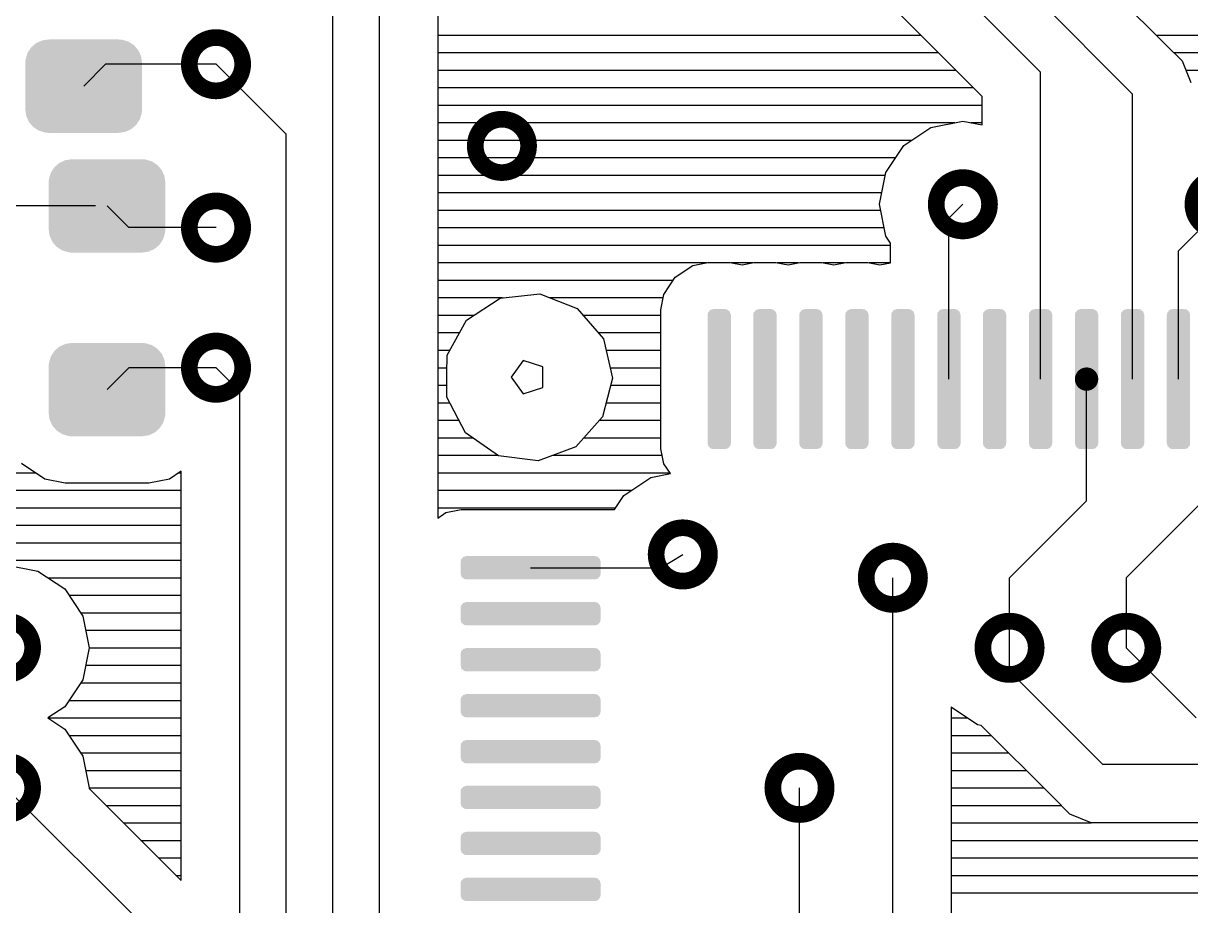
# Model space of a CAD drawing. Extents: x 295 to 953, y 10 to 290.
# Drawn here: x 601.18 to 626.58, y 214.76 to 233.96 of the extents above; entities that cross this region are included whole.
import ezdxf

# ---------------------------------------------------------------- set-up
doc = ezdxf.new("R2010")
doc.units = 0
doc.header["$LTSCALE"] = 5
doc.header["$MEASUREMENT"] = 0
doc.layers.get('0').update_dxf_attribs({"linetype": 'CONTINUOUS', "lineweight": 25})
doc.layers.add('130409_DV-DPH-A6_TOP', color=5, linetype='CONTINUOUS')

msp = doc.modelspace()

# ---------------------------------------------------------------- linework, layer by layer
for points, const_width in [([(604.789, 233.068, 1), (605.95, 233.068, 1)], 0.363), ([(611.012, 231.29, 1), (612.173, 231.29, 1)], 0.363), ([(621.045, 230.02, 1), (622.206, 230.02, 1)], 0.363), ([(626.633, 230.02, 1), (627.794, 230.02, 1)], 0.363), ([(604.789, 229.512, 1), (605.95, 229.512, 1)], 0.363), ([(604.789, 226.464, 1), (605.95, 226.464, 1)], 0.363), ([(624.191, 226.215, 1), (624.445, 226.215, 1)], 0.254), ([(614.949, 222.4, 1), (616.11, 222.4, 1)], 0.363), ([(619.521, 221.892, 1), (620.682, 221.892, 1)], 0.363), ([(600.217, 220.368, 1), (601.378, 220.368, 1)], 0.363), ([(622.061, 220.368, 1), (623.222, 220.368, 1)], 0.363), ([(624.601, 220.368, 1), (625.762, 220.368, 1)], 0.363), ([(600.217, 217.32, 1), (601.378, 217.32, 1)], 0.363), ([(617.489, 217.32, 1), (618.65, 217.32, 1)], 0.363)]:
    msp.add_lwpolyline(points, format="xyb", close=True, dxfattribs=dict(const_width=const_width))
for points in [[(601.399, 233.48), (601.455, 233.527), (603.587, 233.48), (603.514, 233.527)], [(601.455, 233.527), (601.524, 233.558), (603.514, 233.527), (603.467, 233.558)], [(601.524, 233.558), (601.585, 233.586), (603.467, 233.558), (603.376, 233.586)], [(601.585, 233.586), (601.684, 233.6), (603.376, 233.586), (603.33, 233.6)], [(601.684, 233.6), (601.727, 233.606), (603.33, 233.6), (603.251, 233.606)], [(601.245, 233.24), (601.267, 233.314), (603.739, 233.24), (603.706, 233.314)], [(601.267, 233.314), (601.304, 233.371), (603.706, 233.314), (603.68, 233.371)], [(601.304, 233.371), (601.346, 233.434), (603.68, 233.371), (603.626, 233.434)], [(601.346, 233.434), (601.399, 233.48), (603.626, 233.434), (603.587, 233.48)], [(601.219, 233.098), (601.225, 233.177), (603.759, 233.098), (603.748, 233.177)], [(601.219, 232.082), (601.219, 233.098), (603.759, 232.082), (603.759, 233.098)], [(601.225, 233.177), (601.245, 233.24), (603.748, 233.177), (603.739, 233.24)], [(601.23, 232.004), (601.219, 232.082), (603.753, 232.004), (603.759, 232.082)], [(601.239, 231.941), (601.23, 232.004), (603.734, 231.941), (603.753, 232.004)], [(601.273, 231.867), (601.239, 231.941), (603.711, 231.867), (603.734, 231.941)], [(601.298, 231.81), (601.273, 231.867), (603.674, 231.81), (603.711, 231.867)], [(601.352, 231.747), (601.298, 231.81), (603.633, 231.747), (603.674, 231.81)], [(601.392, 231.701), (601.352, 231.747), (603.579, 231.701), (603.633, 231.747)], [(601.464, 231.654), (601.392, 231.701), (603.524, 231.654), (603.579, 231.701)], [(601.512, 231.623), (601.464, 231.654), (603.455, 231.623), (603.524, 231.654)], [(601.603, 231.595), (601.512, 231.623), (603.393, 231.595), (603.455, 231.623)], [(601.649, 231.581), (601.603, 231.595), (603.294, 231.581), (603.393, 231.595)], [(601.727, 231.574), (601.649, 231.581), (603.251, 231.574), (603.294, 231.581)], [(602.032, 230.952), (602.093, 230.98), (603.975, 230.952), (603.884, 230.98)], [(602.093, 230.98), (602.192, 230.994), (603.884, 230.98), (603.838, 230.994)], [(602.192, 230.994), (602.235, 231), (603.838, 230.994), (603.759, 231)], [(601.753, 230.634), (601.775, 230.708), (604.247, 230.634), (604.214, 230.708)], [(601.775, 230.708), (601.812, 230.765), (604.214, 230.708), (604.188, 230.765)], [(601.812, 230.765), (601.854, 230.828), (604.188, 230.765), (604.134, 230.828)], [(601.854, 230.828), (601.907, 230.874), (604.134, 230.828), (604.095, 230.874)], [(601.907, 230.874), (601.963, 230.921), (604.095, 230.874), (604.022, 230.921)], [(601.963, 230.921), (602.032, 230.952), (604.022, 230.921), (603.975, 230.952)], [(601.727, 230.492), (601.733, 230.571), (604.267, 230.492), (604.256, 230.571)], [(601.727, 229.476), (601.727, 230.492), (604.267, 229.476), (604.267, 230.492)], [(601.733, 230.571), (601.753, 230.634), (604.256, 230.571), (604.247, 230.634)], [(601.738, 229.398), (601.727, 229.476), (604.261, 229.398), (604.267, 229.476)], [(601.747, 229.335), (601.738, 229.398), (604.242, 229.335), (604.261, 229.398)], [(601.781, 229.261), (601.747, 229.335), (604.219, 229.261), (604.242, 229.335)], [(601.806, 229.204), (601.781, 229.261), (604.182, 229.204), (604.219, 229.261)], [(601.86, 229.141), (601.806, 229.204), (604.141, 229.141), (604.182, 229.204)], [(601.9, 229.095), (601.86, 229.141), (604.087, 229.095), (604.141, 229.141)], [(601.972, 229.048), (601.9, 229.095), (604.032, 229.048), (604.087, 229.095)], [(602.02, 229.017), (601.972, 229.048), (603.963, 229.017), (604.032, 229.048)], [(602.111, 228.989), (602.02, 229.017), (603.901, 228.989), (603.963, 229.017)], [(602.157, 228.975), (602.111, 228.989), (603.802, 228.975), (603.901, 228.989)], [(602.235, 228.968), (602.157, 228.975), (603.759, 228.968), (603.802, 228.975)], [(616.068, 227.612), (616.08, 227.666), (616.576, 227.612), (616.56, 227.666)], [(616.08, 227.666), (616.093, 227.68), (616.56, 227.666), (616.556, 227.68)], [(616.093, 227.68), (616.127, 227.719), (616.556, 227.68), (616.512, 227.719)], [(616.127, 227.719), (616.154, 227.727), (616.512, 227.719), (616.503, 227.727)], [(616.154, 227.727), (616.195, 227.739), (616.503, 227.727), (616.449, 227.739)], [(617.064, 227.612), (617.076, 227.666), (617.572, 227.612), (617.556, 227.666)], [(617.076, 227.666), (617.088, 227.68), (617.556, 227.666), (617.552, 227.68)], [(617.088, 227.68), (617.122, 227.719), (617.552, 227.68), (617.507, 227.719)], [(617.122, 227.719), (617.15, 227.727), (617.507, 227.719), (617.498, 227.727)], [(617.15, 227.727), (617.191, 227.739), (617.498, 227.727), (617.445, 227.739)], [(618.064, 227.612), (618.076, 227.666), (618.572, 227.612), (618.557, 227.666)], [(618.076, 227.666), (618.089, 227.68), (618.557, 227.666), (618.553, 227.68)], [(618.089, 227.68), (618.123, 227.719), (618.553, 227.68), (618.508, 227.719)], [(618.123, 227.719), (618.151, 227.727), (618.508, 227.719), (618.499, 227.727)], [(618.151, 227.727), (618.191, 227.739), (618.499, 227.727), (618.445, 227.739)], [(619.065, 227.612), (619.077, 227.666), (619.573, 227.612), (619.558, 227.666)], [(619.077, 227.666), (619.09, 227.68), (619.558, 227.666), (619.553, 227.68)], [(619.09, 227.68), (619.124, 227.719), (619.553, 227.68), (619.509, 227.719)], [(619.124, 227.719), (619.152, 227.727), (619.509, 227.719), (619.5, 227.727)], [(619.152, 227.727), (619.192, 227.739), (619.5, 227.727), (619.446, 227.739)], [(620.066, 227.612), (620.078, 227.666), (620.574, 227.612), (620.558, 227.666)], [(620.078, 227.666), (620.091, 227.68), (620.558, 227.666), (620.554, 227.68)], [(620.091, 227.68), (620.125, 227.719), (620.554, 227.68), (620.51, 227.719)], [(620.125, 227.719), (620.152, 227.727), (620.51, 227.719), (620.501, 227.727)], [(620.152, 227.727), (620.193, 227.739), (620.501, 227.727), (620.447, 227.739)], [(621.067, 227.612), (621.079, 227.666), (621.575, 227.612), (621.559, 227.666)], [(621.079, 227.666), (621.091, 227.68), (621.559, 227.666), (621.555, 227.68)], [(621.091, 227.68), (621.125, 227.719), (621.555, 227.68), (621.511, 227.719)], [(621.125, 227.719), (621.153, 227.727), (621.511, 227.719), (621.501, 227.727)], [(621.153, 227.727), (621.194, 227.739), (621.501, 227.727), (621.448, 227.739)], [(622.062, 227.612), (622.074, 227.666), (622.57, 227.612), (622.555, 227.666)], [(622.074, 227.666), (622.087, 227.68), (622.555, 227.666), (622.551, 227.68)], [(622.087, 227.68), (622.121, 227.719), (622.551, 227.68), (622.506, 227.719)], [(622.121, 227.719), (622.149, 227.727), (622.506, 227.719), (622.497, 227.727)], [(622.149, 227.727), (622.189, 227.739), (622.497, 227.727), (622.443, 227.739)], [(623.063, 227.612), (623.075, 227.666), (623.571, 227.612), (623.556, 227.666)], [(623.075, 227.666), (623.088, 227.68), (623.556, 227.666), (623.551, 227.68)], [(623.088, 227.68), (623.122, 227.719), (623.551, 227.68), (623.507, 227.719)], [(623.122, 227.719), (623.15, 227.727), (623.507, 227.719), (623.498, 227.727)], [(623.15, 227.727), (623.19, 227.739), (623.498, 227.727), (623.444, 227.739)], [(624.064, 227.612), (624.076, 227.666), (624.572, 227.612), (624.556, 227.666)], [(624.076, 227.666), (624.089, 227.68), (624.556, 227.666), (624.552, 227.68)], [(624.089, 227.68), (624.123, 227.719), (624.552, 227.68), (624.508, 227.719)], [(624.123, 227.719), (624.15, 227.727), (624.508, 227.719), (624.499, 227.727)], [(624.15, 227.727), (624.191, 227.739), (624.499, 227.727), (624.445, 227.739)], [(625.065, 227.612), (625.077, 227.666), (625.573, 227.612), (625.557, 227.666)], [(625.077, 227.666), (625.089, 227.68), (625.557, 227.666), (625.553, 227.68)], [(625.089, 227.68), (625.123, 227.719), (625.553, 227.68), (625.508, 227.719)], [(625.123, 227.719), (625.151, 227.727), (625.508, 227.719), (625.499, 227.727)], [(625.151, 227.727), (625.192, 227.739), (625.499, 227.727), (625.446, 227.739)], [(626.065, 227.612), (626.077, 227.666), (626.573, 227.612), (626.558, 227.666)], [(626.077, 227.666), (626.09, 227.68), (626.558, 227.666), (626.554, 227.68)], [(626.09, 227.68), (626.124, 227.719), (626.554, 227.68), (626.509, 227.719)], [(626.124, 227.719), (626.152, 227.727), (626.509, 227.719), (626.5, 227.727)], [(626.152, 227.727), (626.192, 227.739), (626.5, 227.727), (626.446, 227.739)], [(616.068, 224.818), (616.068, 227.612), (616.576, 224.818), (616.576, 227.612)], [(617.064, 224.818), (617.064, 227.612), (617.572, 224.818), (617.572, 227.612)], [(618.064, 224.818), (618.064, 227.612), (618.572, 224.818), (618.572, 227.612)], [(619.065, 224.818), (619.065, 227.612), (619.573, 224.818), (619.573, 227.612)], [(620.066, 224.818), (620.066, 227.612), (620.574, 224.818), (620.574, 227.612)], [(621.067, 224.818), (621.067, 227.612), (621.575, 224.818), (621.575, 227.612)], [(622.062, 224.818), (622.062, 227.612), (622.57, 224.818), (622.57, 227.612)], [(623.063, 224.818), (623.063, 227.612), (623.571, 224.818), (623.571, 227.612)], [(624.064, 224.818), (624.064, 227.612), (624.572, 224.818), (624.572, 227.612)], [(625.065, 224.818), (625.065, 227.612), (625.573, 224.818), (625.573, 227.612)], [(626.065, 224.818), (626.065, 227.612), (626.573, 224.818), (626.573, 227.612)], [(601.907, 226.876), (601.963, 226.923), (604.095, 226.876), (604.022, 226.923)], [(601.963, 226.923), (602.032, 226.954), (604.022, 226.923), (603.975, 226.954)], [(602.032, 226.954), (602.093, 226.982), (603.975, 226.954), (603.884, 226.982)], [(602.093, 226.982), (602.192, 226.996), (603.884, 226.982), (603.838, 226.996)], [(602.192, 226.996), (602.235, 227.002), (603.838, 226.996), (603.759, 227.002)], [(601.733, 226.573), (601.753, 226.636), (604.256, 226.573), (604.247, 226.636)], [(601.753, 226.636), (601.775, 226.71), (604.247, 226.636), (604.214, 226.71)], [(601.775, 226.71), (601.812, 226.767), (604.214, 226.71), (604.188, 226.767)], [(601.812, 226.767), (601.854, 226.83), (604.188, 226.767), (604.134, 226.83)], [(601.854, 226.83), (601.907, 226.876), (604.134, 226.83), (604.095, 226.876)], [(601.727, 226.494), (601.733, 226.573), (604.267, 226.494), (604.256, 226.573)], [(601.727, 225.478), (601.727, 226.494), (604.267, 225.478), (604.267, 226.494)], [(601.738, 225.4), (601.727, 225.478), (604.261, 225.4), (604.267, 225.478)], [(601.747, 225.337), (601.738, 225.4), (604.242, 225.337), (604.261, 225.4)], [(601.781, 225.263), (601.747, 225.337), (604.219, 225.263), (604.242, 225.337)], [(601.806, 225.206), (601.781, 225.263), (604.182, 225.206), (604.219, 225.263)], [(601.86, 225.143), (601.806, 225.206), (604.141, 225.143), (604.182, 225.206)], [(601.9, 225.097), (601.86, 225.143), (604.087, 225.097), (604.141, 225.143)], [(601.972, 225.05), (601.9, 225.097), (604.032, 225.05), (604.087, 225.097)], [(602.02, 225.019), (601.972, 225.05), (603.963, 225.019), (604.032, 225.05)], [(602.111, 224.991), (602.02, 225.019), (603.901, 224.991), (603.963, 225.019)], [(602.157, 224.977), (602.111, 224.991), (603.802, 224.977), (603.901, 224.991)], [(602.235, 224.97), (602.157, 224.977), (603.759, 224.97), (603.802, 224.977)], [(616.084, 224.764), (616.068, 224.818), (616.564, 224.764), (616.576, 224.818)], [(616.088, 224.75), (616.084, 224.764), (616.551, 224.75), (616.564, 224.764)], [(616.132, 224.711), (616.088, 224.75), (616.517, 224.711), (616.551, 224.75)], [(616.141, 224.703), (616.132, 224.711), (616.49, 224.703), (616.517, 224.711)], [(616.195, 224.691), (616.141, 224.703), (616.449, 224.691), (616.49, 224.703)], [(617.079, 224.764), (617.064, 224.818), (617.56, 224.764), (617.572, 224.818)], [(617.084, 224.75), (617.079, 224.764), (617.547, 224.75), (617.56, 224.764)], [(617.128, 224.711), (617.084, 224.75), (617.513, 224.711), (617.547, 224.75)], [(617.137, 224.703), (617.128, 224.711), (617.485, 224.703), (617.513, 224.711)], [(617.191, 224.691), (617.137, 224.703), (617.445, 224.691), (617.485, 224.703)], [(618.08, 224.764), (618.064, 224.818), (618.561, 224.764), (618.572, 224.818)], [(618.084, 224.75), (618.08, 224.764), (618.548, 224.75), (618.561, 224.764)], [(618.129, 224.711), (618.084, 224.75), (618.514, 224.711), (618.548, 224.75)], [(618.138, 224.703), (618.129, 224.711), (618.486, 224.703), (618.514, 224.711)], [(618.191, 224.691), (618.138, 224.703), (618.445, 224.691), (618.486, 224.703)], [(619.081, 224.764), (619.065, 224.818), (619.561, 224.764), (619.573, 224.818)], [(619.085, 224.75), (619.081, 224.764), (619.549, 224.75), (619.561, 224.764)], [(619.129, 224.711), (619.085, 224.75), (619.515, 224.711), (619.549, 224.75)], [(619.139, 224.703), (619.129, 224.711), (619.487, 224.703), (619.515, 224.711)], [(619.192, 224.691), (619.139, 224.703), (619.446, 224.691), (619.487, 224.703)], [(620.082, 224.764), (620.066, 224.818), (620.562, 224.764), (620.574, 224.818)], [(620.086, 224.75), (620.082, 224.764), (620.549, 224.75), (620.562, 224.764)], [(620.13, 224.711), (620.086, 224.75), (620.515, 224.711), (620.549, 224.75)], [(620.139, 224.703), (620.13, 224.711), (620.488, 224.703), (620.515, 224.711)], [(620.193, 224.691), (620.139, 224.703), (620.447, 224.691), (620.488, 224.703)], [(621.082, 224.764), (621.067, 224.818), (621.563, 224.764), (621.575, 224.818)], [(621.087, 224.75), (621.082, 224.764), (621.55, 224.75), (621.563, 224.764)], [(621.131, 224.711), (621.087, 224.75), (621.516, 224.711), (621.55, 224.75)], [(621.14, 224.703), (621.131, 224.711), (621.488, 224.703), (621.516, 224.711)], [(621.194, 224.691), (621.14, 224.703), (621.448, 224.691), (621.488, 224.703)], [(622.078, 224.764), (622.062, 224.818), (622.559, 224.764), (622.57, 224.818)], [(622.082, 224.75), (622.078, 224.764), (622.546, 224.75), (622.559, 224.764)], [(622.127, 224.711), (622.082, 224.75), (622.512, 224.711), (622.546, 224.75)], [(622.136, 224.703), (622.127, 224.711), (622.484, 224.703), (622.512, 224.711)], [(622.189, 224.691), (622.136, 224.703), (622.443, 224.691), (622.484, 224.703)], [(623.079, 224.764), (623.063, 224.818), (623.559, 224.764), (623.571, 224.818)], [(623.083, 224.75), (623.079, 224.764), (623.546, 224.75), (623.559, 224.764)], [(623.127, 224.711), (623.083, 224.75), (623.512, 224.711), (623.546, 224.75)], [(623.137, 224.703), (623.127, 224.711), (623.485, 224.703), (623.512, 224.711)], [(623.19, 224.691), (623.137, 224.703), (623.444, 224.691), (623.485, 224.703)], [(624.08, 224.764), (624.064, 224.818), (624.56, 224.764), (624.572, 224.818)], [(624.084, 224.75), (624.08, 224.764), (624.547, 224.75), (624.56, 224.764)], [(624.128, 224.711), (624.084, 224.75), (624.513, 224.711), (624.547, 224.75)], [(624.137, 224.703), (624.128, 224.711), (624.486, 224.703), (624.513, 224.711)], [(624.191, 224.691), (624.137, 224.703), (624.445, 224.691), (624.486, 224.703)], [(625.08, 224.764), (625.065, 224.818), (625.561, 224.764), (625.573, 224.818)], [(625.085, 224.75), (625.08, 224.764), (625.548, 224.75), (625.561, 224.764)], [(625.129, 224.711), (625.085, 224.75), (625.514, 224.711), (625.548, 224.75)], [(625.138, 224.703), (625.129, 224.711), (625.486, 224.703), (625.514, 224.711)], [(625.192, 224.691), (625.138, 224.703), (625.446, 224.691), (625.486, 224.703)], [(626.081, 224.764), (626.065, 224.818), (626.562, 224.764), (626.573, 224.818)], [(626.085, 224.75), (626.081, 224.764), (626.549, 224.75), (626.562, 224.764)], [(626.13, 224.711), (626.085, 224.75), (626.515, 224.711), (626.549, 224.75)], [(626.139, 224.703), (626.13, 224.711), (626.487, 224.703), (626.515, 224.711)], [(626.192, 224.691), (626.139, 224.703), (626.446, 224.691), (626.487, 224.703)], [(610.718, 222.306), (610.752, 222.345), (613.721, 222.306), (613.677, 222.345)], [(610.752, 222.345), (610.78, 222.353), (613.677, 222.345), (613.668, 222.353)], [(610.78, 222.353), (610.82, 222.364), (613.668, 222.353), (613.614, 222.364)], [(610.693, 222.237), (610.705, 222.291), (613.741, 222.237), (613.726, 222.291)], [(610.693, 221.983), (610.693, 222.237), (613.741, 221.983), (613.741, 222.237)], [(610.705, 222.291), (610.718, 222.306), (613.726, 222.291), (613.721, 222.306)], [(610.709, 221.93), (610.693, 221.983), (613.73, 221.93), (613.741, 221.983)], [(610.713, 221.915), (610.709, 221.93), (613.717, 221.915), (613.73, 221.93)], [(610.758, 221.876), (610.713, 221.915), (613.683, 221.876), (613.717, 221.915)], [(610.767, 221.868), (610.758, 221.876), (613.655, 221.868), (613.683, 221.876)], [(610.82, 221.856), (610.767, 221.868), (613.614, 221.856), (613.655, 221.868)], [(610.705, 221.29), (610.718, 221.305), (613.726, 221.29), (613.721, 221.305)], [(610.718, 221.305), (610.752, 221.344), (613.721, 221.305), (613.677, 221.344)], [(610.752, 221.344), (610.78, 221.352), (613.677, 221.344), (613.668, 221.352)], [(610.78, 221.352), (610.82, 221.364), (613.668, 221.352), (613.614, 221.364)], [(610.693, 221.237), (610.705, 221.29), (613.741, 221.237), (613.726, 221.29)], [(610.693, 220.983), (610.693, 221.237), (613.741, 220.983), (613.741, 221.237)], [(610.709, 220.929), (610.693, 220.983), (613.73, 220.929), (613.741, 220.983)], [(610.713, 220.914), (610.709, 220.929), (613.717, 220.914), (613.73, 220.929)], [(610.758, 220.876), (610.713, 220.914), (613.683, 220.876), (613.717, 220.914)], [(610.767, 220.868), (610.758, 220.876), (613.655, 220.868), (613.683, 220.876)], [(610.82, 220.856), (610.767, 220.868), (613.614, 220.856), (613.655, 220.868)], [(610.693, 220.236), (610.705, 220.29), (613.741, 220.236), (613.726, 220.29)], [(610.705, 220.29), (610.718, 220.304), (613.726, 220.29), (613.721, 220.304)], [(610.718, 220.304), (610.752, 220.343), (613.721, 220.304), (613.677, 220.343)], [(610.752, 220.343), (610.78, 220.351), (613.677, 220.343), (613.668, 220.351)], [(610.78, 220.351), (610.82, 220.363), (613.668, 220.351), (613.614, 220.363)], [(610.693, 219.982), (610.693, 220.236), (613.741, 219.982), (613.741, 220.236)], [(610.709, 219.928), (610.693, 219.982), (613.73, 219.928), (613.741, 219.982)], [(610.713, 219.914), (610.709, 219.928), (613.717, 219.914), (613.73, 219.928)], [(610.758, 219.875), (610.713, 219.914), (613.683, 219.875), (613.717, 219.914)], [(610.767, 219.867), (610.758, 219.875), (613.655, 219.867), (613.683, 219.875)], [(610.82, 219.855), (610.767, 219.867), (613.614, 219.855), (613.655, 219.867)], [(610.693, 219.235), (610.705, 219.289), (613.741, 219.235), (613.726, 219.289)], [(610.705, 219.289), (610.718, 219.303), (613.726, 219.289), (613.721, 219.303)], [(610.718, 219.303), (610.752, 219.342), (613.721, 219.303), (613.677, 219.342)], [(610.752, 219.342), (610.78, 219.35), (613.677, 219.342), (613.668, 219.35)], [(610.78, 219.35), (610.82, 219.362), (613.668, 219.35), (613.614, 219.362)], [(610.693, 218.981), (610.693, 219.235), (613.741, 218.981), (613.741, 219.235)], [(610.709, 218.928), (610.693, 218.981), (613.73, 218.928), (613.741, 218.981)], [(610.713, 218.913), (610.709, 218.928), (613.717, 218.913), (613.73, 218.928)], [(610.758, 218.874), (610.713, 218.913), (613.683, 218.874), (613.717, 218.913)], [(610.767, 218.866), (610.758, 218.874), (613.655, 218.866), (613.683, 218.874)], [(610.82, 218.854), (610.767, 218.866), (613.614, 218.854), (613.655, 218.866)], [(610.693, 218.234), (610.705, 218.288), (613.741, 218.234), (613.726, 218.288)], [(610.705, 218.288), (610.718, 218.303), (613.726, 218.288), (613.721, 218.303)], [(610.718, 218.303), (610.752, 218.341), (613.721, 218.303), (613.677, 218.341)], [(610.752, 218.341), (610.78, 218.35), (613.677, 218.341), (613.668, 218.35)], [(610.78, 218.35), (610.82, 218.361), (613.668, 218.35), (613.614, 218.361)], [(610.693, 217.98), (610.693, 218.234), (613.741, 217.98), (613.741, 218.234)], [(610.709, 217.927), (610.693, 217.98), (613.73, 217.927), (613.741, 217.98)], [(610.713, 217.912), (610.709, 217.927), (613.717, 217.912), (613.73, 217.927)], [(610.758, 217.873), (610.713, 217.912), (613.683, 217.873), (613.717, 217.912)], [(610.767, 217.865), (610.758, 217.873), (613.655, 217.865), (613.683, 217.873)], [(610.82, 217.853), (610.767, 217.865), (613.614, 217.853), (613.655, 217.865)], [(610.693, 217.239), (610.705, 217.292), (613.741, 217.239), (613.726, 217.292)], [(610.693, 216.985), (610.693, 217.239), (613.741, 216.985), (613.741, 217.239)], [(610.705, 217.292), (610.718, 217.307), (613.726, 217.292), (613.721, 217.307)], [(610.718, 217.307), (610.752, 217.346), (613.721, 217.307), (613.677, 217.346)], [(610.752, 217.346), (610.78, 217.354), (613.677, 217.346), (613.668, 217.354)], [(610.78, 217.354), (610.82, 217.366), (613.668, 217.354), (613.614, 217.366)], [(610.709, 216.931), (610.693, 216.985), (613.73, 216.931), (613.741, 216.985)], [(610.713, 216.916), (610.709, 216.931), (613.717, 216.916), (613.73, 216.931)], [(610.758, 216.878), (610.713, 216.916), (613.683, 216.878), (613.717, 216.916)], [(610.767, 216.87), (610.758, 216.878), (613.655, 216.87), (613.683, 216.878)], [(610.82, 216.858), (610.767, 216.87), (613.614, 216.858), (613.655, 216.87)], [(610.693, 216.238), (610.705, 216.292), (613.741, 216.238), (613.726, 216.292)], [(610.693, 215.984), (610.693, 216.238), (613.741, 215.984), (613.741, 216.238)], [(610.705, 216.292), (610.718, 216.306), (613.726, 216.292), (613.721, 216.306)], [(610.718, 216.306), (610.752, 216.345), (613.721, 216.306), (613.677, 216.345)], [(610.752, 216.345), (610.78, 216.353), (613.677, 216.345), (613.668, 216.353)], [(610.78, 216.353), (610.82, 216.365), (613.668, 216.353), (613.614, 216.365)], [(610.709, 215.93), (610.693, 215.984), (613.73, 215.93), (613.741, 215.984)], [(610.713, 215.916), (610.709, 215.93), (613.717, 215.916), (613.73, 215.93)], [(610.758, 215.877), (610.713, 215.916), (613.683, 215.877), (613.717, 215.916)], [(610.767, 215.869), (610.758, 215.877), (613.655, 215.869), (613.683, 215.877)], [(610.82, 215.857), (610.767, 215.869), (613.614, 215.857), (613.655, 215.869)], [(610.693, 215.237), (610.705, 215.291), (613.741, 215.237), (613.726, 215.291)], [(610.693, 214.983), (610.693, 215.237), (613.741, 214.983), (613.741, 215.237)], [(610.705, 215.291), (610.718, 215.305), (613.726, 215.291), (613.721, 215.305)], [(610.718, 215.305), (610.752, 215.344), (613.721, 215.305), (613.677, 215.344)], [(610.752, 215.344), (610.78, 215.352), (613.677, 215.344), (613.668, 215.352)], [(610.78, 215.352), (610.82, 215.364), (613.668, 215.352), (613.614, 215.364)], [(610.709, 214.93), (610.693, 214.983), (613.73, 214.93), (613.741, 214.983)], [(610.713, 214.915), (610.709, 214.93), (613.717, 214.915), (613.73, 214.93)], [(610.758, 214.876), (610.713, 214.915), (613.683, 214.876), (613.717, 214.915)], [(610.767, 214.868), (610.758, 214.876), (613.655, 214.868), (613.683, 214.876)], [(610.82, 214.856), (610.767, 214.868), (613.614, 214.856), (613.655, 214.868)]]:
    msp.add_solid(points)
at = {"layer": '130409_DV-DPH-A6_TOP', "color": 7}
for p, q in [((610.196, 242.969), (610.196, 223.192)), ((608.926, 210.127), (608.926, 242.72)), ((623.317, 232.895), (617.562, 238.656)), ((607.91, 209.634), (607.91, 237.132)), ((622.047, 232.367), (618.557, 235.862)), ((623.912, 235.623), (626.035, 233.495)), ((625.319, 232.418), (622.642, 235.1)), ((610.196, 233.703), (620.716, 233.703)), ((625.832, 233.703), (668.885, 233.703)), ((610.196, 233.322), (621.097, 233.322)), ((626.035, 233.495), (626.396, 233.139)), ((626.213, 233.322), (668.809, 233.322)), ((602.962, 233.068), (602.489, 232.59)), ((605.37, 233.068), (602.962, 233.068)), ((606.894, 231.544), (605.37, 233.068)), ((626.396, 233.139), (626.589, 232.672)), ((610.196, 232.941), (621.478, 232.941)), ((623.317, 226.215), (623.317, 232.895)), ((626.477, 232.941), (668.885, 232.941)), ((610.196, 232.56), (621.859, 232.56)), ((622.047, 231.747), (622.047, 232.367)), ((625.319, 226.215), (625.319, 232.418)), ((610.196, 232.179), (622.047, 232.179)), ((610.196, 231.798), (621.448, 231.798)), ((620.93, 231.691), (621.626, 231.828)), ((621.626, 231.828), (622.047, 231.747)), ((621.798, 231.798), (622.047, 231.798)), ((606.894, 209.146), (606.894, 231.544)), ((620.34, 231.3), (620.93, 231.691)), ((610.196, 231.417), (620.513, 231.417)), ((619.949, 230.711), (620.34, 231.3)), ((610.196, 231.036), (620.163, 231.036)), ((619.812, 230.02), (619.949, 230.711)), ((610.196, 230.655), (619.939, 230.655)), ((610.196, 230.274), (619.863, 230.274)), ((602.743, 229.984), (600.711, 229.984)), ((603.47, 229.512), (602.997, 229.984)), ((619.949, 229.324), (619.812, 230.02)), ((621.321, 229.715), (621.626, 230.02)), ((610.196, 229.893), (619.837, 229.893)), ((621.321, 226.215), (621.321, 229.715)), ((626.319, 229.004), (627.214, 229.898)), ((605.37, 229.512), (603.47, 229.512)), ((610.196, 229.512), (619.914, 229.512)), ((620.051, 229.172), (619.949, 229.324)), ((610.196, 229.131), (620.051, 229.131)), ((620.051, 228.745), (620.051, 229.172)), ((626.319, 226.215), (626.319, 229.004)), ((610.196, 228.75), (616.053, 228.75)), ((615.367, 228.435), (615.748, 228.689)), ((615.748, 228.689), (616.078, 228.755)), ((616.078, 228.755), (616.561, 228.755)), ((616.561, 228.755), (616.82, 228.699)), ((616.586, 228.75), (617.054, 228.75)), ((616.82, 228.699), (617.079, 228.755)), ((617.079, 228.755), (617.556, 228.755)), ((617.556, 228.755), (617.821, 228.699)), ((617.587, 228.75), (618.049, 228.75)), ((617.821, 228.699), (618.08, 228.755)), ((618.08, 228.755), (618.557, 228.755)), ((618.557, 228.755), (618.816, 228.699)), ((618.588, 228.75), (619.05, 228.75)), ((618.816, 228.699), (619.08, 228.755)), ((619.08, 228.755), (619.558, 228.755)), ((619.558, 228.755), (619.817, 228.699)), ((619.588, 228.75), (620.051, 228.75)), ((619.817, 228.699), (620.051, 228.745)), ((615.118, 228.054), (615.367, 228.435)), ((610.196, 228.369), (615.321, 228.369)), ((610.196, 227.988), (611.608, 227.988)), ((610.825, 227.495), (611.552, 227.978)), ((611.552, 227.978), (612.421, 228.069)), ((612.421, 228.069), (613.233, 227.749)), ((612.634, 227.988), (615.103, 227.988)), ((615.052, 227.724), (615.118, 228.054)), ((613.233, 227.749), (613.802, 227.089)), ((615.052, 224.701), (615.052, 227.724)), ((610.196, 227.607), (610.988, 227.607)), ((610.404, 226.733), (610.825, 227.495)), ((613.355, 227.607), (615.052, 227.607)), ((610.196, 227.226), (610.673, 227.226)), ((613.686, 227.226), (615.052, 227.226)), ((613.802, 227.089), (614, 226.235)), ((610.196, 226.845), (610.465, 226.845)), ((610.399, 226.55), (610.404, 226.733)), ((613.858, 226.845), (615.052, 226.845)), ((603.47, 226.464), (602.997, 225.986)), ((605.37, 226.464), (603.47, 226.464)), ((605.37, 226.464), (605.878, 225.956)), ((610.196, 226.464), (610.394, 226.464)), ((610.394, 226.535), (610.399, 226.55)), ((610.394, 225.819), (610.394, 226.535)), ((612.055, 226.621), (611.791, 226.256)), ((612.482, 226.479), (612.055, 226.621)), ((612.482, 226.032), (612.482, 226.479)), ((613.95, 226.464), (615.052, 226.464)), ((611.791, 226.256), (612.055, 225.895)), ((614, 226.235), (613.782, 225.392)), ((624.318, 223.568), (624.318, 226.215)), ((605.878, 225.956), (605.878, 208.176)), ((610.196, 226.083), (610.394, 226.083)), ((612.055, 225.895), (612.482, 226.032)), ((613.96, 226.083), (615.052, 226.083)), ((610.196, 225.702), (610.455, 225.702)), ((610.8, 225.047), (610.394, 225.819)), ((613.863, 225.702), (615.052, 225.702)), ((613.782, 225.392), (613.198, 224.742)), ((610.196, 225.321), (610.658, 225.321)), ((613.716, 225.321), (615.052, 225.321)), ((610.196, 224.94), (610.952, 224.94)), ((611.516, 224.549), (610.8, 225.047)), ((613.376, 224.94), (615.052, 224.94)), ((613.198, 224.742), (612.38, 224.437)), ((615.118, 224.371), (615.052, 224.701)), ((601.641, 224.041), (601.133, 224.381)), ((610.196, 224.559), (611.501, 224.559)), ((612.38, 224.437), (611.516, 224.549)), ((612.7, 224.559), (615.077, 224.559)), ((615.26, 224.158), (615.118, 224.371)), ((595.941, 224.178), (601.438, 224.178)), ((604.608, 224.214), (604.354, 224.041)), ((604.552, 224.178), (604.608, 224.178)), ((604.608, 215.303), (604.608, 224.214)), ((610.196, 224.178), (615.245, 224.178)), ((614.834, 224.071), (615.26, 224.158)), ((602.083, 223.954), (601.641, 224.041)), ((603.907, 223.954), (602.083, 223.954)), ((604.354, 224.041), (603.907, 223.954)), ((614.244, 223.68), (614.834, 224.071)), ((627.315, 224.026), (625.182, 221.892)), ((596.256, 223.797), (604.608, 223.797)), ((610.196, 223.797), (614.417, 223.797)), ((614.046, 223.38), (614.244, 223.68)), ((596.414, 223.416), (604.608, 223.416)), ((610.196, 223.416), (614.067, 223.416)), ((610.373, 223.314), (610.704, 223.38)), ((610.704, 223.38), (614.046, 223.38)), ((622.642, 221.892), (624.318, 223.568)), ((610.196, 223.192), (610.373, 223.314)), ((596.48, 223.035), (604.608, 223.035)), ((596.48, 222.654), (604.608, 222.654)), ((615.052, 222.11), (615.53, 222.4)), ((596.48, 222.273), (604.608, 222.273)), ((600.798, 222.176), (601.488, 222.039)), ((612.217, 222.11), (615.052, 222.11)), ((601.488, 222.039), (602.078, 221.648)), ((601.712, 221.892), (604.608, 221.892)), ((620.102, 211.224), (620.102, 221.892)), ((622.642, 220.368), (622.642, 221.892)), ((625.182, 221.892), (625.182, 220.368)), ((602.078, 221.648), (602.469, 221.059)), ((602.169, 221.511), (604.608, 221.511)), ((602.423, 221.13), (604.608, 221.13)), ((602.469, 221.059), (602.606, 220.368)), ((602.53, 220.749), (604.608, 220.749)), ((602.606, 220.368), (602.469, 219.672)), ((602.606, 220.368), (604.608, 220.368)), ((622.642, 219.86), (622.642, 220.368)), ((626.706, 218.844), (625.182, 220.368)), ((602.53, 219.987), (604.608, 219.987)), ((624.674, 217.828), (622.642, 219.86)), ((602.469, 219.672), (602.078, 219.083)), ((602.423, 219.606), (604.608, 219.606)), ((602.078, 219.083), (601.712, 218.844)), ((602.169, 219.225), (604.608, 219.225)), ((621.946, 218.692), (621.372, 219.078)), ((621.372, 219.078), (621.372, 211.747)), ((601.712, 218.844), (604.608, 218.844)), ((601.712, 218.844), (602.078, 218.6)), ((621.372, 218.844), (621.722, 218.844)), ((602.078, 218.6), (602.469, 218.011)), ((622.027, 218.676), (621.946, 218.692)), ((623.597, 217.107), (622.027, 218.676)), ((602.169, 218.463), (604.608, 218.463)), ((621.372, 218.463), (622.24, 218.463)), ((602.423, 218.082), (604.608, 218.082)), ((602.469, 218.011), (602.606, 217.32)), ((621.372, 218.082), (622.621, 218.082)), ((647.026, 217.828), (624.674, 217.828)), ((602.53, 217.701), (604.608, 217.701)), ((621.372, 217.701), (623.002, 217.701)), ((603.846, 214.272), (600.798, 217.32)), ((602.606, 217.32), (604.608, 217.32)), ((602.606, 217.32), (602.606, 217.305)), ((602.606, 217.305), (604.608, 215.303)), ((618.07, 212.748), (618.07, 217.32)), ((621.372, 217.32), (623.383, 217.32)), ((623.952, 216.751), (623.597, 217.107)), ((602.972, 216.939), (604.608, 216.939)), ((621.372, 216.939), (623.764, 216.939)), ((624.42, 216.558), (623.952, 216.751)), ((603.353, 216.558), (604.608, 216.558)), ((621.372, 216.558), (624.42, 216.558)), ((647.274, 216.558), (624.42, 216.558)), ((603.734, 216.177), (604.608, 216.177)), ((621.372, 216.177), (647.33, 216.177)), ((604.115, 215.796), (604.608, 215.796)), ((621.372, 215.796), (647.28, 215.796)), ((604.496, 215.415), (604.608, 215.415)), ((621.372, 215.415), (647.28, 215.415)), ((621.372, 215.034), (647.28, 215.034))]:
    msp.add_line(p, q, dxfattribs=at)

doc.saveas('drawing.dxf')
